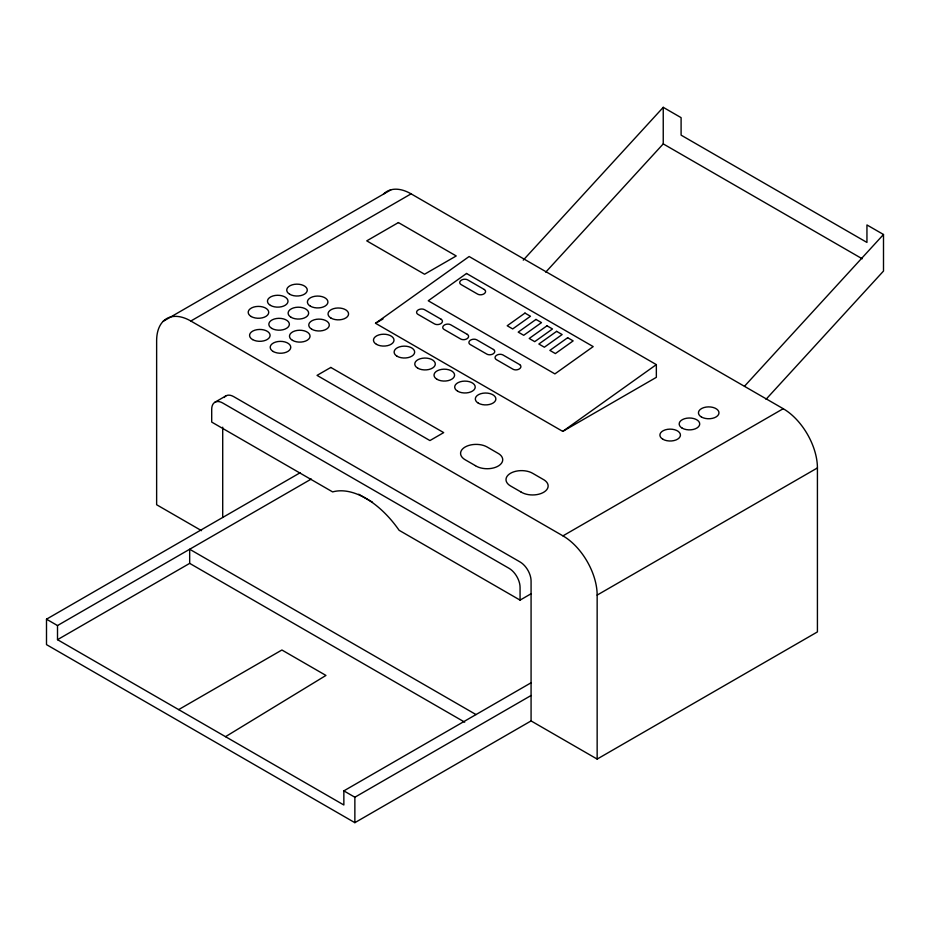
<?xml version="1.0" encoding="UTF-8"?>
<svg xmlns="http://www.w3.org/2000/svg" width="930" height="930" viewBox="0 0 930 930"><rect width="100%" height="100%" fill="white"/><g stroke="black" fill="none" stroke-linecap="round" stroke-linejoin="round"><path stroke-width="1.4" d="M523.253 260.144L663.241 107.334L681.097 117.645L681.097 135.141L866.946 242.439L866.946 224.944L883.5 234.5L883.5 271.06L766.029 399.296M545.759 272.13L663.241 143.894L663.241 107.334M744.488 386.241L883.5 234.5M375.522 323.28L469.127 256.517L656.348 364.618L656.348 377.336L562.743 431.381L375.522 323.28L383.009 318.955M562.743 431.381L656.348 364.618M225.525 736.676L325.953 675.436L281.906 650L178.653 709.613M163.169 321.327L390.995 189.79M201.519 530.658L156.635 504.746L156.635 340.764A48.372 27.923 60 0 1 190.836 321.024L411.095 193.847L783.223 408.7A48.372 27.923 60 0 1 817.423 467.93L817.423 631.912L597.153 759.078L531.077 720.924L354.865 822.666L46.5 644.63L46.5 619.194L300.367 472.626M214.923 402.237L225.932 395.878M46.5 619.194L57.509 625.553L311.283 479.043M57.509 625.553L57.509 639.677L189.674 563.371L464.709 722.168M190.836 321.024L562.952 535.866L783.223 408.7M520.068 600.117L520.068 587.4A15.578 8.998 60 0 0 509.047 568.323L222.712 403.004A15.578 8.998 60 0 0 211.703 409.363L211.703 422.081L332.638 491.912A78.736 45.465 60 0 1 399.121 530.298L520.068 600.117L531.077 593.759M597.153 759.078L597.153 595.095L817.423 467.93M57.509 639.677L343.856 804.996L343.856 790.872L531.111 682.76M343.856 790.872L354.865 797.231L531.077 695.5M663.241 143.894L862.226 258.784M358.701 494.237L372.5 502.212M476.009 714.566L189.674 549.258L189.674 563.371M531.077 720.924L531.077 581.041A15.578 8.998 60 0 0 520.068 561.964L233.721 396.645A15.578 8.998 60 0 0 224.177 397.505M354.865 797.231L354.865 822.666M222.712 427.184L222.712 517.464M383.427 194.161A48.372 27.923 60 0 1 411.095 193.847M562.952 535.866A48.372 27.923 60 0 1 597.153 595.095M466.535 273.478L428.253 300.774L554.908 373.895L593.189 346.599L466.535 273.478M524.973 313.084L507.199 325.756L512.697 328.929L530.472 316.258L524.973 313.084M535.982 319.432L518.208 332.115L523.718 335.288L541.493 322.617L535.982 319.432M546.991 325.791L529.216 338.474L534.727 341.647L552.501 328.976L546.991 325.791M556.628 331.359L538.854 344.03L544.364 347.216L562.139 334.544L556.628 331.359M567.649 337.718L549.874 350.389L555.373 353.574L573.147 340.892L567.649 337.718M398.4 222.572L366.746 240.858L424.557 274.234L456.223 255.959L398.4 222.572M330.813 367.443L317.037 375.383L429.927 440.564L443.691 432.613L330.813 367.443M475.451 465.674L465.128 459.734A15.578 8.998 0 0 1 465.128 447.016A15.578 8.998 0 0 1 487.157 447.016L498.864 453.805A15.578 8.998 0 0 1 497.422 466.5A15.578 8.998 0 0 1 475.451 465.674M520.87 491.9L510.558 485.972A15.578 8.998 0 0 1 510.558 473.254A15.578 8.998 0 0 1 532.576 473.254L544.283 480.031A15.578 8.998 0 0 1 542.853 492.726A15.578 8.998 0 0 1 520.87 491.9M484.356 289.532L467.546 279.825A4.673 2.999 -6.2 0 0 460.966 280.407A4.673 2.999 -6.2 0 0 461.21 284.638L477.509 294.043A4.673 2.999 -6.2 0 0 484.088 293.799A4.673 2.999 -6.2 0 0 484.356 289.532M441.215 319.316L424.406 309.609A4.673 2.999 -6.2 0 0 417.826 310.19A4.673 2.999 -6.2 0 0 418.07 314.421L434.368 323.826A4.673 2.999 -6.2 0 0 440.948 323.582A4.673 2.999 -6.2 0 0 441.215 319.316M467.372 334.416L450.562 324.709A4.673 2.999 -6.2 0 0 443.982 325.291A4.673 2.999 -6.2 0 0 444.226 329.522L460.524 338.927A4.673 2.999 -6.2 0 0 467.104 338.683A4.673 2.999 -6.2 0 0 467.372 334.416M493.528 349.517L476.718 339.81A4.673 2.999 -6.2 0 0 470.138 340.392A4.673 2.999 -6.2 0 0 470.382 344.623L486.681 354.028A4.673 2.999 -6.2 0 0 493.26 353.784A4.673 2.999 -6.2 0 0 493.528 349.517M519.684 364.618L502.874 354.911A4.673 2.999 -6.2 0 0 496.295 355.493A4.673 2.999 -6.2 0 0 496.539 359.724L512.837 369.129A4.673 2.999 -6.2 0 0 519.417 368.885A4.673 2.999 -6.2 0 0 519.684 364.618M289.73 294.275A10.277 5.94 0 0 0 306.935 291.613A10.277 5.94 0 0 0 294.345 284.348A10.277 5.94 0 0 0 289.73 294.275M331.034 318.118A10.277 5.94 0 0 0 348.227 315.456A10.277 5.94 0 0 0 335.637 308.19A10.277 5.94 0 0 0 331.034 318.118M310.388 306.191A10.277 5.94 0 0 0 327.581 303.54A10.277 5.94 0 0 0 314.991 296.263A10.277 5.94 0 0 0 310.388 306.191M701.441 417.012A10.277 5.94 0 0 0 718.634 414.35A10.277 5.94 0 0 0 706.044 407.084A10.277 5.94 0 0 0 701.441 417.012M682.167 428.137A10.277 5.94 0 0 0 699.372 425.475A10.277 5.94 0 0 0 686.782 418.209A10.277 5.94 0 0 0 682.167 428.137M662.892 439.262A10.277 5.94 0 0 0 680.097 436.612A10.277 5.94 0 0 0 667.508 429.335A10.277 5.94 0 0 0 662.892 439.262M252.565 339.578A10.277 5.94 0 0 0 269.758 336.916A10.277 5.94 0 0 0 257.168 329.65A10.277 5.94 0 0 0 252.565 339.578M273.211 351.505A10.277 5.94 0 0 0 290.416 348.843A10.277 5.94 0 0 0 277.826 341.566A10.277 5.94 0 0 0 273.211 351.505M457.688 391.239A10.277 5.94 0 0 0 474.881 388.577A10.277 5.94 0 0 0 462.291 381.312A10.277 5.94 0 0 0 457.688 391.239M478.334 403.167A10.277 5.94 0 0 0 495.527 400.505A10.277 5.94 0 0 0 482.937 393.227A10.277 5.94 0 0 0 478.334 403.167M437.03 379.324A10.277 5.94 0 0 0 454.235 376.662A10.277 5.94 0 0 0 441.645 369.384A10.277 5.94 0 0 0 437.03 379.324M417.768 368.187A10.277 5.94 0 0 0 434.961 365.525A10.277 5.94 0 0 0 422.371 358.259A10.277 5.94 0 0 0 417.768 368.187M376.464 344.344A10.277 5.94 0 0 0 393.657 341.682A10.277 5.94 0 0 0 381.068 334.416A10.277 5.94 0 0 0 376.464 344.344M397.11 356.271A10.277 5.94 0 0 0 414.315 353.609A10.277 5.94 0 0 0 401.725 346.344A10.277 5.94 0 0 0 397.11 356.271M292.485 340.368A10.277 5.94 0 0 0 309.69 337.718A10.277 5.94 0 0 0 297.1 330.441A10.277 5.94 0 0 0 292.485 340.368M271.839 328.453A10.277 5.94 0 0 0 289.032 325.791A10.277 5.94 0 0 0 276.443 318.525A10.277 5.94 0 0 0 271.839 328.453M251.193 316.525A10.277 5.94 0 0 0 268.386 313.863A10.277 5.94 0 0 0 255.797 306.598A10.277 5.94 0 0 0 251.193 316.525M311.759 329.243A10.277 5.94 0 0 0 328.953 326.581A10.277 5.94 0 0 0 316.363 319.316A10.277 5.94 0 0 0 311.759 329.243M291.113 317.328A10.277 5.94 0 0 0 308.307 314.666A10.277 5.94 0 0 0 295.717 307.4A10.277 5.94 0 0 0 291.113 317.328M270.456 305.4A10.277 5.94 0 0 0 287.661 302.738A10.277 5.94 0 0 0 275.071 295.473A10.277 5.94 0 0 0 270.456 305.4"/></g></svg>
